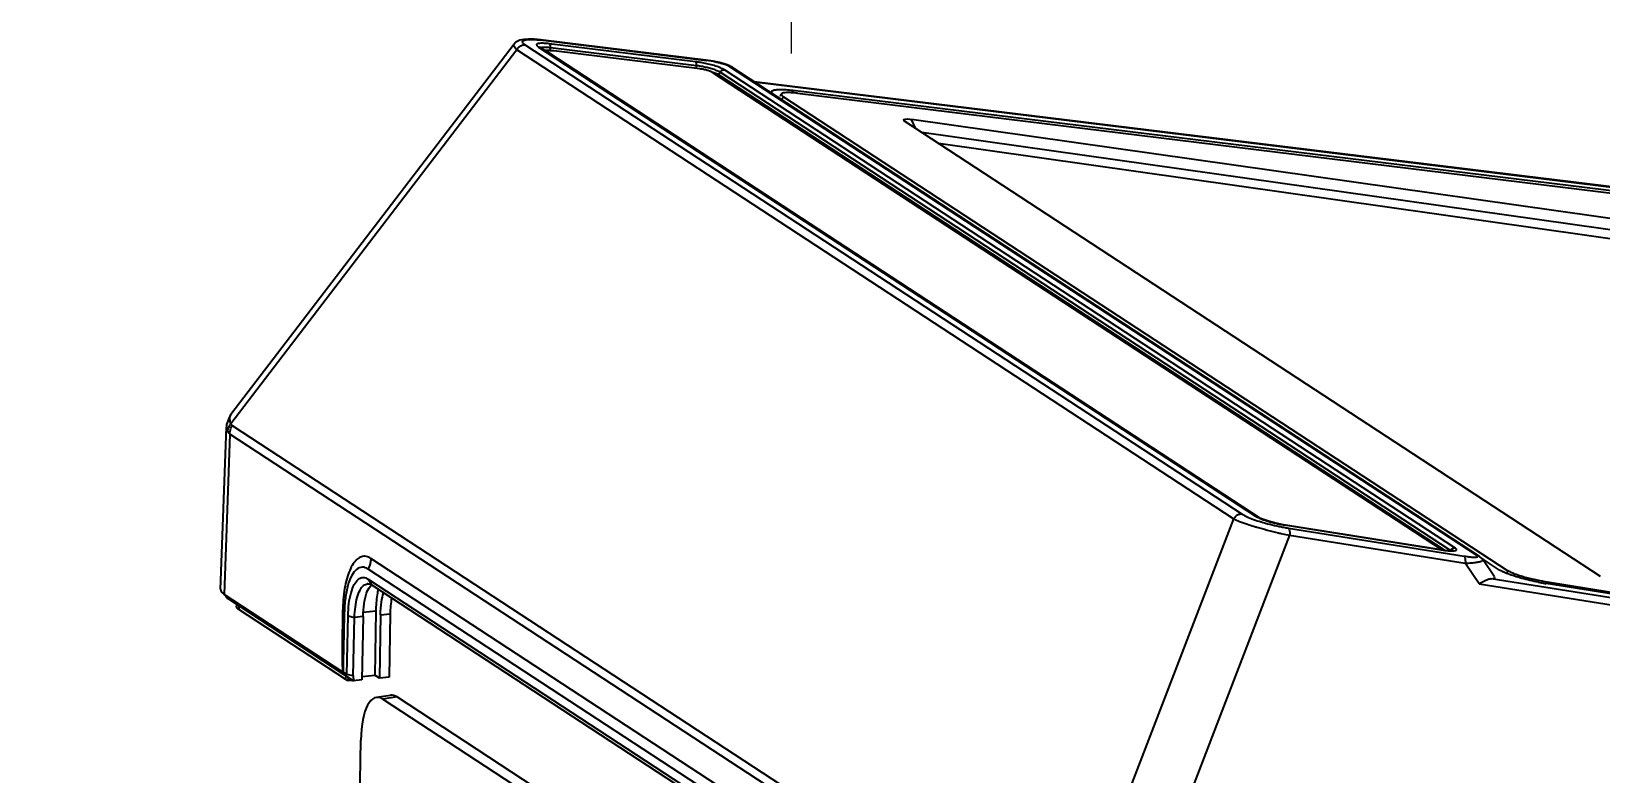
# Model space of a CAD drawing. Header units: millimetres. Extents: x -5407 to -45, y -6458 to 594.
# Drawn here: x -2140.7 to -1994.2, y -1953.9 to -1884.5 of the extents above; entities that cross this region are included whole.
import ezdxf

# ---------------------------------------------------------------- set-up
doc = ezdxf.new("R2010")
doc.units = ezdxf.units.MM
doc.layers.get('0').update_dxf_attribs({"linetype": 'CONTINUOUS'})
doc.layers.get('Defpoints').update_dxf_attribs({"linetype": 'CONTINUOUS'})
doc.layers.add('dim', color=3, linetype='CONTINUOUS', lineweight=9)
doc.styles.add('LongTou', font='romand.shx', dxfattribs={"width": 0.8, "bigfont": 'whgdtxt.shx'})
doc.dimstyles.new('YanXiu', dxfattribs={"dimtxt": 2.5, "dimasz": 2.2, "dimexe": 1, "dimexo": 0, "dimgap": 0.66, "dimtad": 0, "dimzin": 0, "dimdsep": 46, "dimtxsty": 'LongTou', "dimblk": 'CLOSEDBLANK', "dimcen": 0, "dimclrd": 256, "dimclre": 131, "dimclrt": 42, "dimadec": 0, "dimazin": 0, "dimtfac": 1, "dimtdec": 4, "dimtofl": 0, "dimtmove": 0, "dimatfit": 3, "dimldrblk": 'CLOSEDBLANK', "dimfxl": 0, "dimtolj": 1, "dimtzin": 0, "dimlwd": 0, "dimlwe": 0, "dimarcsym": 0})

# ---------------------------------------------------------------- blocks, each defined once
blk = doc.blocks.new('_ClosedBlank')
at = {"color": 0, "linetype": 'ByBlock', "lineweight": -2}
for p, q in [((-1, 0.167), (0, 0)), ((-1, 0.167), (-1, -0.167)), ((0, 0), (-1, -0.167))]:
    blk.add_line(p, q, dxfattribs=at)
blk = doc.blocks.new('*D34')
at = {"layer": 'Defpoints', "color": 0}
for p in [(-2243.06, -1942.96), (-2253.82, -1963.76), (-2243.06, -1963.76)]:
    blk.add_point(p, dxfattribs=at)
at = {"layer": 'dim', "lineweight": 5}
for p, q in [((-2253.82, -1937.36), (-2253.82, -1931.76)), ((-2253.82, -1969.36), (-2253.82, -1974.96))]:
    blk.add_line(p, q, dxfattribs=at)
at = {"layer": 'dim', "color": 131, "lineweight": 5}
for p, q in [((-2243.06, -1942.96), (-2255.22, -1942.96)), ((-2243.06, -1963.76), (-2255.22, -1963.76))]:
    blk.add_line(p, q, dxfattribs=at)
at = {"layer": 'dim', "lineweight": 5, "xscale": 5.600000000000001, "yscale": 5.600000000000001, "zscale": 5.600000000000001}
for p, rotation in [((-2253.82, -1942.96), 270), ((-2253.82, -1963.76), 90)]:
    blk.add_blockref('_ClosedBlank', p, dxfattribs=dict(at, rotation=rotation))
at = {"layer": 'dim', "color": 8, "insert": (-2253.82, -1953.36), "char_height": 7, "attachment_point": 5, "rotation": 90, "style": 'LongTou'}
blk.add_mtext('2.60', dxfattribs=at)
blk = doc.blocks.new('*D33')
at = {"layer": 'Defpoints', "color": 0}
for p in [(-2225.46, -1937.21), (-2246.26, -1946.16), (-2225.46, -1946.16)]:
    blk.add_point(p, dxfattribs=at)
at = {"layer": 'dim', "color": 131, "lineweight": 5}
for p, q in [((-2246.26, -1946.16), (-2246.26, -1935.81)), ((-2225.46, -1946.16), (-2225.46, -1935.81))]:
    blk.add_line(p, q, dxfattribs=at)
at = {"layer": 'dim', "lineweight": 5}
for p, q in [((-2251.86, -1937.21), (-2257.46, -1937.21)), ((-2219.86, -1937.21), (-2214.26, -1937.21))]:
    blk.add_line(p, q, dxfattribs=at)
at = {"layer": 'dim', "lineweight": 5, "xscale": 5.600000000000001, "yscale": 5.600000000000001, "zscale": 5.600000000000001}
blk.add_blockref('_ClosedBlank', (-2246.26, -1937.21), dxfattribs=at)
at = {"layer": 'dim', "lineweight": 5, "xscale": 5.600000000000001, "yscale": 5.600000000000001, "zscale": 5.600000000000001, "rotation": 180}
blk.add_blockref('_ClosedBlank', (-2225.46, -1937.21), dxfattribs=at)
at = {"layer": 'dim', "color": 8, "insert": (-2235.86, -1937.21), "char_height": 7, "attachment_point": 5, "style": 'LongTou'}
blk.add_mtext('2.60', dxfattribs=at)
blk = doc.blocks.new('*D18')
at = {"layer": 'Defpoints', "color": 0}
for p in [(-2079.97, -1864.91), (-2069.74, -1864.91), (-2085.94, -1875.41)]:
    blk.add_point(p, dxfattribs=at)
at = {"layer": 'dim', "lineweight": 5}
for p, q in [((-2069.74, -1859.31), (-2069.74, -1853.71)), ((-2069.74, -1881.01), (-2069.74, -1886.61))]:
    blk.add_line(p, q, dxfattribs=at)
at = {"layer": 'dim', "color": 131, "lineweight": 5}
for p, q in [((-2079.97, -1864.91), (-2068.34, -1864.91)), ((-2085.94, -1875.41), (-2068.34, -1875.41))]:
    blk.add_line(p, q, dxfattribs=at)
at = {"layer": 'dim', "lineweight": 5, "xscale": 5.600000000000001, "yscale": 5.600000000000001, "zscale": 5.600000000000001}
for p, rotation in [((-2069.74, -1864.91), 270), ((-2069.74, -1875.41), 90)]:
    blk.add_blockref('_ClosedBlank', p, dxfattribs=dict(at, rotation=rotation))
at = {"layer": 'dim', "color": 42, "insert": (-2069.74, -1844.04), "char_height": 7, "attachment_point": 5, "rotation": 90, "style": 'LongTou'}
blk.add_mtext('10.5', dxfattribs=at)
blk = doc.blocks.new('*U8')
at = {"color": 7}
for p, q in [((-109.45, 102.67), (-142.51, 59.42)), ((-107.12, 103.24), (-107.78, 103.25)), ((-106.33, 103.17), (-107.12, 103.24)), ((-106.07, 103.13), (-106.33, 103.17)), ((-106.07, 103.12), (-106.16, 103.15)), ((-106.16, 103.15), (-106.16, 103.15)), ((-87.07, 100.8), (-106.07, 103.13)), ((-106.07, 103.12), (-86.98, 100.77)), ((-88.29, 100.62), (-105.34, 102.71)), ((-109.13, 102.01), (-142.52, 58.33)), ((-25.47, 47.25), (-109.13, 102.01)), ((-108.12, 102.55), (-24.46, 47.78)), ((-106.59, 102.33), (-22.93, 47.57)), ((-106.42, 102.27), (-106.59, 102.33)), ((-106.42, 102.27), (-106.48, 102.31)), ((-106.42, 102.27), (-22.76, 47.51)), ((-105.53, 101.83), (-105.59, 101.72)), ((-105.4, 101.67), (-105.42, 101.62)), ((-22.34, 47.3), (-105.4, 101.67)), ((-105.23, 101.89), (-105.2, 102.24)), ((-88.15, 100.15), (-105.2, 102.24)), ((-87.76, 99.77), (-104.8, 101.87)), ((-86.98, 100.77), (-87.07, 100.8)), ((-86.22, 100.68), (-87.07, 100.8)), ((-88.18, 99.8), (-88.15, 100.15)), ((-86.3, 99.37), (-1.22, 43.67)), ((-85.57, 99.07), (-85.41, 99.38)), ((-85.57, 99.07), (-0.78, 43.57)), ((-0.15, 43.57), (-85.41, 99.38)), ((0.36, 43.86), (-84.9, 99.67)), ((2.89, 42.99), (-84.37, 100.11)), ((3.23, 42.86), (-84.03, 99.98)), ((34.33, 84.08), (-81.43, 98.28)), ((-81.4, 98.26), (34.42, 84.05)), ((35.04, 83.51), (-76.9, 97.24)), ((-78.01, 96.53), (6.54, 41.18)), ((-76.37, 96.94), (35.57, 83.21)), ((-63.94, 93.72), (-63.88, 93.68)), ((17.36, 40.5), (-63.88, 93.68)), ((-62.62, 92.85), (-63.05, 93.85)), ((30.86, 80.55), (-63.05, 93.85)), ((31.11, 79.2), (-61.88, 92.37)), ((-59.93, 91.09), (30.92, 78.23)), ((-142.5, 59.43), (-142.68, 59.17)), ((-143.7, 38.99), (-143.03, 57.96)), ((-142.63, 57.15), (-143.29, 38.42)), ((-143.03, 57.96), (-142.88, 57.42)), ((-46.14, -6.02), (-142.63, 57.15)), ((-142.36, 58.14), (-45.86, -5.03)), ((-25.47, 47.25), (-45.63, -5.09)), ((-22.76, 47.51), (-22.93, 47.57)), ((-22.61, 47.42), (-22.76, 47.5)), ((-22.1, 47.19), (-22.61, 47.42)), ((-21.4, 46.96), (-22.1, 47.19)), ((-20.56, 46.74), (-21.4, 46.96)), ((-19.65, 46.56), (-20.56, 46.74)), ((-1.24, 43.63), (-19.65, 46.56)), ((-19.56, 46.55), (-19.53, 46.53)), ((-19.53, 46.53), (-1.22, 43.62)), ((-19.07, 46.17), (1.43, 42.9)), ((-18.94, 45.33), (-38.71, -6.01)), ((-18.94, 45.33), (1.56, 42.06)), ((-62.78, 1.13), (-126.17, 42.63)), ((-1.24, 43.63), (-1.22, 43.62)), ((-0.81, 43.57), (-1.24, 43.63)), ((-1.19, 43.66), (-1.12, 43.61)), ((-0.43, 43.53), (-0.81, 43.57)), ((-0.18, 43.53), (-0.15, 43.57)), ((3.63, 42.53), (3.54, 42.59)), ((4.98, 40.47), (3.61, 42.5)), ((5.45, 41.33), (3.68, 42.5)), ((-63.09, -0.12), (-126.48, 41.38)), ((3.17, 39.67), (1.56, 42.06)), ((-126.49, 40.22), (-126.02, 39.5)), ((-126.49, 40.22), (-63.1, -1.27)), ((-126.02, 39.5), (-62.63, -2)), ((3.17, 39.67), (132.55, 19.06)), ((4.6, 40.27), (132.42, 19.9)), ((10.67, 39.96), (130.9, 20.8)), ((131.24, 20.53), (11.02, 39.68)), ((-129.44, 29.36), (-143.29, 38.42)), ((-142.81, 38.11), (-142.8, 37.89)), ((-142.8, 37.89), (-128.21, 28.34)), ((-141.85, 37.27), (-141.85, 37.04)), ((-141.57, 36.67), (-141.7, 36.76)), ((-141.58, 37.04), (-141.57, 36.67)), ((-141.49, 36.59), (-141.57, 36.67)), ((-129.09, 28.5), (-141.57, 36.67)), ((-128.98, 29.06), (-128.83, 35.92)), ((-128.83, 35.92), (-128.07, 35.74)), ((-128.22, 28.91), (-128.07, 35.74)), ((-127.08, 35.84), (-128.07, 35.74)), ((-127.08, 35.84), (-127.21, 28.44)), ((-125.59, 36.47), (-127.05, 36.32)), ((-125.59, 36.47), (-125.71, 29.01)), ((-125.04, 36.05), (-125.16, 28.65)), ((-125.04, 36.05), (-123.92, 36.16)), ((-123.92, 36.16), (-124.05, 28.77)), ((-128.98, 29.06), (-129.42, 29.34)), ((-129.09, 28.5), (-129.04, 28.88)), ((-129.09, 28.5), (-128.96, 28.39)), ((-128.22, 28.91), (-128.98, 29.06)), ((-128.96, 28.39), (-128.83, 28.45)), ((-128.92, 28.34), (-128.96, 28.39)), ((-128.35, 28.39), (-128.92, 28.34)), ((-128.83, 28.45), (-128.79, 28.72)), ((-128.44, 28.49), (-128.83, 28.45)), ((-128.22, 28.91), (-128.21, 28.34)), ((-127.21, 28.44), (-128.21, 28.34)), ((-127.2, 28.86), (-125.71, 29.01)), ((-125.16, 28.65), (-125.71, 29.01)), ((-124.05, 28.77), (-125.16, 28.65)), ((-123.87, 26.64), (-125.52, 26.4)), ((-123.11, 26.45), (-124.77, 26.2)), ((-124.77, 26.2), (-61.59, -15.15)), ((-123.11, 26.45), (-60.74, -14.38)), ((-127.46, 14.26), (-127.34, 21.42))]:
    blk.add_line(p, q, dxfattribs=at)
for points in [[(-108.8, 103.12), (-109.25, 102.88), (-109.45, 102.67)], [(-107.78, 103.25), (-108.33, 103.22), (-108.8, 103.12)], [(-84.81, 100.33), (-85.47, 100.52), (-86.22, 100.68)], [(-84.03, 99.98), (-84.29, 100.13), (-84.81, 100.33)], [(-78.24, 96.84), (-78.25, 96.81), (-78.4, 96.64), (-78.43, 96.62)], [(-142.68, 59.17), (-143, 58.28), (-143.03, 57.96)], [(0.14, 43.54), (0.15, 43.55), (0.07, 43.53), (-0.13, 43.52), (-0.43, 43.53)], [(3.61, 42.5), (3.51, 42.62), (3.23, 42.86)]]:
    blk.add_lwpolyline(points, dxfattribs=at)
for centre, radius, start, end in [((-108.63, 82.27), 21, 83.0079, 83.2621), ((-106.65, 92.02), 10.77, 82.977, 84.53), ((-106.08, 95.69), 6.61, 84.4968, 86.6105), ((-106.31, 93.25), 9.05, 82.977, 84.5315), ((-88.67, 86.98), 13.89, 81.7829, 83.0032), ((-88.7, 86.8), 14.08, 79.5799, 81.7914), ((-89.73, 88.97), 11.73, 80.3353, 82.9472), ((-90.15, 86.45), 14.29, 77.804, 80.3704), ((-89.67, 88.57), 11.68, 75.0077, 77.8555), ((-90.17, 86.32), 14.42, 75.0004, 77.8489), ((-85.98, 99.28), 0.464, 313.768, 332.886), ((-84.48, 99.31), 0.807, 56.7835, 65.0033), ((-78.89, 81.12), 16.24, 82.9665, 85.8356), ((-78.62, 96.76), 0.647, 301.6689, 309.3475), ((-77.86, 84.86), 12.17, 82.9633, 85.8195), ((-19.52, 54.17), 7.45, 247.6626, 250.4027), ((-14.95, 71.91), 26.07, 258.4418, 259.6972), ((-15.14, 70.83), 24.97, 259.6976, 260.9408), ((-8.2, 96.64), 52.43, 256.7046, 256.9371), ((-8.43, 95.65), 51.41, 256.9369, 257.2342), ((-8.92, 93.44), 49.15, 257.2291, 258.2347), ((8.51, 46.6), 6.09, 243.9871, 244.7518), ((-126.51, 39.02), 0.642, 91.5142, 96.6933), ((15.15, 65.51), 26.15, 258.7971, 260.5154), ((14.87, 63.84), 24.47, 260.5307, 260.9469)]:
    blk.add_arc(centre, radius, start, end, dxfattribs=at)
for centre, major_axis, ratio, start_param, end_param in [((-62.46, 93.47), (1.53, -0.34), 0.169542, 2.002666, 3.444589), ((0.77, 41.33), (4.23, -0.95), 0.118128, -0.414702, 0.123662), ((-137.89, 38.98), (5.8, 0), 0.25883, 3.132523, 3.518103), ((-124.76, 19.43), (-0.72, 6.97), 0.354951, -0.28072, 1.245277), ((-123.11, 19.68), (-0.72, 6.97), 0.354951, -0.28072, 0.016152)]:
    blk.add_ellipse(centre, major_axis=major_axis, ratio=ratio, start_param=start_param, end_param=end_param, dxfattribs=at)
for points, start_tangent, end_tangent in [([(-109.13, 102.01), (-109.45, 102.38), (-109.46, 102.66), (-109.45, 102.67)], (-0.767736, 0.640766), (0.529674, 0.848201)), ([(-108.12, 102.55), (-108.51, 102.52), (-108.86, 102.33), (-109.13, 102.01)], (-0.990117, 0.140245), (-0.48706, -0.873368)), ([(-108.12, 102.55), (-108.42, 102.81), (-108.45, 103.01), (-108.21, 103.15), (-107.72, 103.21), (-106.99, 103.2)], (-0.836671, 0.547705), (0.998359, -0.057273)), ([(-106.99, 103.2), (-106.16, 103.13)], (0.998359, -0.057273), (0.993098, -0.117286)), ([(-105.63, 102.74), (-105.92, 102.76), (-106.21, 102.77), (-106.47, 102.76), (-106.67, 102.73), (-106.78, 102.67), (-106.82, 102.61), (-106.81, 102.54), (-106.77, 102.48), (-106.69, 102.41)], (-0.995497, 0.094792), (0.776357, -0.630294)), ([(-105.2, 102.44), (-105.25, 102.61), (-105.34, 102.71)], (-0.138451, 0.990369), (-0.871255, 0.490831)), ([(-106.69, 102.41), (-106.59, 102.33)], (0.776357, -0.630294), (0.836682, -0.547689)), ([(-106.3, 102.25), (-106.36, 102.23)], (-0.966794, -0.255556), (-0.901999, -0.431738)), ([(-106.14, 102.28), (-106.3, 102.25)], (-0.995393, -0.095876), (-0.966794, -0.255556)), ([(-105.92, 102.29), (-106.14, 102.28)], (-0.999995, 0.003146), (-0.995393, -0.095876)), ([(-105.69, 102.28), (-105.92, 102.29)], (-0.998317, 0.057986), (-0.999995, 0.003146)), ([(-105.76, 101.94), (-105.87, 101.94), (-105.91, 101.94)], (-0.998964, 0.045512), (-0.999976, 0.00698)), ([(-105.23, 101.89), (-105.57, 101.92), (-105.72, 101.93), (-105.76, 101.94)], (-0.992565, 0.121714), (-0.998964, 0.045512)), ([(-105.52, 101.83), (-105.53, 101.8)], (-0.588133, -0.808764), (-0.109239, -0.994015)), ([(-105.53, 101.8), (-105.52, 101.77)], (-0.109239, -0.994015), (0.495948, -0.868352)), ([(-105.5, 101.84), (-105.52, 101.83)], (-0.688656, -0.725088), (-0.588133, -0.808764)), ([(-105.52, 101.77), (-105.4, 101.67)], (0.495948, -0.868352), (0.836675, -0.5477)), ([(-105.46, 101.88), (-105.5, 101.84)], (-0.869206, -0.494451), (-0.688656, -0.725088)), ([(-105.2, 101.9), (-105.46, 101.88)], (-0.993163, 0.116737), (-0.869206, -0.494451)), ([(-105.2, 102.24), (-105.2, 102.44)], (0.081883, 0.996642), (-0.138451, 0.990369)), ([(-104.8, 101.87), (-105.2, 101.9)], (-0.992562, 0.121743), (-0.993163, 0.116737)), ([(-88.2, 100.52), (-88.29, 100.62)], (-0.452958, 0.891532), (-0.871238, 0.49086)), ([(-88.16, 100.35), (-88.2, 100.52)], (-0.138475, 0.990366), (-0.452958, 0.891532)), ([(-88.15, 100.15), (-88.16, 100.35)], (0.081839, 0.996646), (-0.138475, 0.990366)), ([(-87.21, 99.99), (-87.72, 100.08), (-88.15, 100.15)], (-0.977542, 0.210741), (-0.992563, 0.121734)), ([(-87.33, 99.71), (-87.76, 99.77)], (-0.980272, 0.197651), (-0.992562, 0.121743)), ([(-86.54, 99.48), (-86.9, 99.6), (-87.33, 99.71)], (-0.935868, 0.352351), (-0.980272, 0.197651)), ([(-85.68, 99.52), (-86.11, 99.69), (-86.65, 99.85)], (-0.915694, 0.401876), (-0.965864, 0.259049)), ([(-86.3, 99.37), (-86.54, 99.48)], (-0.836675, 0.5477), (-0.935868, 0.352351)), ([(-85.76, 100.05), (-86.43, 100.25)], (-0.947667, 0.319259), (-0.96583, 0.259176)), ([(-85.57, 99.07), (-85.9, 99.24), (-86.38, 99.41)], (-0.836675, 0.5477), (-0.953968, 0.299907)), ([(-86.15, 100.65), (-85.91, 100.6), (-85.69, 100.55), (-85.5, 100.51), (-85.32, 100.46), (-85.15, 100.42), (-85, 100.37), (-84.87, 100.33)], (0.983475, -0.181045), (0.947346, -0.320212)), ([(-84.9, 99.67), (-85.23, 99.84), (-85.76, 100.05)], (-0.837017, 0.547177), (-0.947667, 0.319259)), ([(-85.41, 99.38), (-85.68, 99.52)], (-0.836722, 0.547627), (-0.915694, 0.401876)), ([(-85.41, 99.38), (-85.28, 99.55), (-85.1, 99.65), (-84.9, 99.67)], (0.454582, 0.890705), (0.990116, -0.14025)), ([(-84.87, 100.33), (-84.74, 100.29), (-84.63, 100.24), (-84.53, 100.2), (-84.44, 100.15), (-84.37, 100.11)], (0.947346, -0.320212), (0.83667, -0.547708)), ([(-84.37, 100.11), (-84.13, 100.04)], (0.990117, -0.140242), (0.906389, -0.422443)), ([(-78.92, 97.31), (-79.27, 97.22), (-79.42, 97.09), (-79.42, 97.05)], (-0.994141, -0.108087), (0.029721, -0.999558)), ([(-77.71, 97.32), (-78.39, 97.34), (-78.92, 97.31)], (-0.997414, 0.071876), (-0.994141, -0.108087)), ([(-76.91, 96.99), (-76.9, 97.24)], (-0.076873, 0.997041), (0.128854, 0.991664)), ([(-79.42, 97.05), (-79.38, 96.93)], (0.029721, -0.999558), (0.521833, -0.853048)), ([(-78.24, 96.84), (-78.24, 96.83), (-78.2, 96.69), (-78.01, 96.53)], (-0.362569, -0.931957), (0.836675, -0.5477)), ([(-77.48, 97.01), (-77.87, 96.99), (-78.13, 96.93), (-78.24, 96.84)], (-0.999955, -0.009522), (-0.362569, -0.931957)), ([(-78.01, 96.53), (-78.21, 96.26)], (-0.374131, -0.927376), (-0.77346, -0.633845)), ([(-76.97, 96.99), (-77.48, 97.01)], (-0.997398, 0.072096), (-0.999955, -0.009522)), ([(-142.51, 59.42), (-142.52, 59.41), (-142.66, 58.94), (-142.52, 58.33)], (-0.597481, -0.801883), (0.402587, -0.915382)), ([(-142.88, 57.42), (-142.82, 57.74), (-142.7, 58.04), (-142.52, 58.33)], (0.09305, 0.995661), (0.59319, 0.805063)), ([(-142.88, 57.42), (-142.77, 57.27), (-142.63, 57.15)], (0.481658, -0.87636), (0.827937, -0.56082)), ([(-142.63, 57.15), (-142.6, 57.49), (-142.5, 57.82), (-142.36, 58.14)], (0.024976, 0.999688), (0.487066, 0.873365)), ([(-142.52, 58.33), (-142.45, 58.22), (-142.36, 58.14)], (0.420419, -0.90733), (0.836944, -0.547288)), ([(-24.46, 47.78), (-24.85, 47.75), (-25.2, 47.56), (-25.47, 47.25)], (-0.990118, 0.140239), (-0.487071, -0.873362)), ([(-24.46, 47.78), (-23.91, 47.49), (-23.16, 47.18)], (0.836678, -0.547695), (0.939571, -0.342353)), ([(-25.47, 47.25), (-24.78, 46.95), (-23.86, 46.62), (-23.11, 46.38)], (0.895253, -0.445559), (0.956606, -0.291385)), ([(-23.16, 47.18), (-22.26, 46.89)], (0.939571, -0.342353), (0.957866, -0.287217)), ([(-23.11, 46.38), (-22.76, 46.28), (-21.55, 45.94), (-20.25, 45.62)], (0.956606, -0.291385), (0.973199, -0.229965)), ([(-22.93, 47.57), (-22.79, 47.48), (-22.6, 47.39), (-22.35, 47.28)], (0.836676, -0.547699), (0.924452, -0.3813)), ([(-22.26, 46.89), (-21.25, 46.61), (-20.17, 46.37)], (0.957866, -0.287217), (0.979738, -0.200284)), ([(-22.02, 47.15), (-21.59, 47.01), (-21.12, 46.87), (-20.65, 46.76), (-20.23, 46.66), (-19.86, 46.59), (-19.53, 46.53)], (0.941624, -0.336667), (0.98754, -0.157366)), ([(-19.07, 46.17), (-18.98, 46), (-18.93, 45.7), (-18.94, 45.33)], (0.782331, -0.622863), (-0.100522, -0.994935)), ([(-126.17, 42.63), (-126.72, 42.86), (-127.26, 42.83), (-127.76, 42.54), (-128.23, 42), (-128.64, 41.23), (-128.97, 40.26), (-129.23, 39.11), (-129.39, 37.83), (-129.47, 36.47)], (-0.836715, 0.547638), (-0.0183, -0.999833)), ([(-126.17, 42.63), (-126.21, 42.2), (-126.32, 41.78), (-126.48, 41.38)], (-0.024976, -0.999688), (-0.442032, -0.896999)), ([(-1.22, 43.62), (-0.45, 43.52)], (0.987582, -0.157106), (0.997421, -0.071778)), ([(-0.45, 43.52), (0.1, 43.51), (0.42, 43.55), (0.53, 43.64), (0.5, 43.75), (0.36, 43.86)], (0.997421, -0.071778), (-0.836756, 0.547576)), ([(-0.15, 43.57), (-0.02, 43.74), (0.16, 43.84)], (0.454596, 0.890698), (0.955043, 0.296467)), ([(-0.09, 43.53), (-0.15, 43.57)], (-0.786877, 0.61711), (-0.836725, 0.547624)), ([(0.16, 43.84), (0.36, 43.86)], (0.955043, 0.296467), (0.990117, -0.140242)), ([(1.43, 42.9), (1.52, 42.73), (1.57, 42.44), (1.56, 42.06)], (0.782331, -0.622863), (-0.100522, -0.994935)), ([(1.43, 42.9), (1.73, 42.85), (1.99, 42.82), (2.22, 42.8), (2.41, 42.78)], (0.987545, -0.157339), (0.998183, -0.060249)), ([(1.56, 42.06), (1.95, 42.08), (2.29, 42.11), (2.59, 42.14), (2.84, 42.17), (3.05, 42.21), (3.21, 42.24), (3.35, 42.28), (3.45, 42.31), (3.53, 42.35), (3.58, 42.39), (3.61, 42.43), (3.62, 42.47), (3.61, 42.5)], (0.998969, 0.045397), (-0.557975, 0.829858)), ([(2.41, 42.78), (2.57, 42.78), (2.7, 42.77), (2.8, 42.78), (2.88, 42.79), (2.94, 42.81), (2.98, 42.82), (3, 42.88), (2.99, 42.91), (2.95, 42.94)], (0.998183, -0.060249), (-0.756713, 0.653747)), ([(2.89, 42.99), (3.13, 42.92), (3.23, 42.86)], (0.990117, -0.140242), (0.837233, -0.546847)), ([(2.95, 42.94), (2.89, 42.99)], (-0.756713, 0.653747), (-0.83668, 0.547693)), ([(-126.48, 41.38), (-127.18, 41.6), (-127.83, 41.34), (-128.4, 40.62), (-128.85, 39.47), (-129.14, 37.99), (-129.27, 36.25)], (-0.836712, 0.547644), (-0.021748, -0.999763)), ([(-128.83, 35.92), (-128.73, 37.34), (-128.48, 38.6), (-128.1, 39.58), (-127.62, 40.19), (-127.07, 40.41), (-126.49, 40.22)], (0.022355, 0.99975), (0.837812, -0.545959)), ([(5.83, 41.12), (5.45, 41.33)], (-0.898582, 0.438806), (-0.836675, 0.5477)), ([(6.53, 40.82), (5.91, 41.09)], (-0.934416, 0.356185), (-0.904359, 0.426773)), ([(6.54, 41.18), (6.34, 40.91)], (-0.374131, -0.927376), (-0.77346, -0.633845)), ([(10.07, 39.85), (9.11, 40.06), (8.17, 40.3), (7.3, 40.56), (6.53, 40.82)], (-0.981, 0.194009), (-0.934416, 0.356185)), ([(10.67, 39.96), (9.97, 40.08), (9.25, 40.24), (8.56, 40.41), (7.91, 40.6), (7.34, 40.8), (6.88, 41), (6.54, 41.18)], (-0.987545, 0.157336), (-0.836675, 0.5477)), ([(-128.07, 35.74), (-127.98, 36.98), (-127.76, 38.08), (-127.43, 38.93), (-127.01, 39.47), (-126.58, 39.65)], (0.021481, 0.999769), (0.993243, 0.116049)), ([(-127.08, 35.84), (-126.96, 37.34), (-126.67, 38.57), (-126.22, 39.39)], (0.016641, 0.999862), (0.657179, 0.753734)), ([(-126.53, 39.66), (-126.02, 39.5)], (0.999664, 0.025928), (0.837193, -0.546907)), ([(-126.22, 39.39), (-126.07, 39.55)], (0.657179, 0.753734), (0.764889, 0.644162)), ([(-125.32, 39.02), (-125.44, 38.39), (-125.59, 36.47)], (-0.214279, -0.976772), (-0.016641, -0.999862)), ([(-125.04, 36.05), (-124.92, 37.55), (-124.68, 38.61)], (0.016641, 0.999862), (0.300916, 0.953651)), ([(3.17, 39.67), (3.51, 39.85), (3.82, 40.01), (4.1, 40.14), (4.36, 40.23), (4.6, 40.27)], (0.881932, 0.471377), (0.999117, 0.042025)), ([(10.67, 39.96), (10.66, 39.75)], (-0.157418, -0.987532), (-0.036246, -0.999343)), ([(-143.14, 38.24), (-143.05, 38.1), (-142.8, 37.89)], (0.40893, -0.912566), (0.836729, -0.547617)), ([(-141.82, 36.92), (-141.84, 37.04)], (-0.350077, 0.936721), (0.003674, 0.999993)), ([(-141.7, 36.76), (-141.82, 36.92)], (-0.757512, 0.652822), (-0.350077, 0.936721)), ([(-123.74, 38), (-123.92, 36.16)], (-0.18535, -0.982673), (-0.016641, -0.999862)), ([(-129.47, 36.47), (-129.48, 35.86), (-129.49, 35.29), (-129.49, 34.76), (-129.5, 34.27), (-129.51, 33.82), (-129.51, 33.4), (-129.51, 33.01), (-129.52, 32.65), (-129.52, 32.31), (-129.52, 32), (-129.52, 31.72), (-129.52, 31.45), (-129.52, 31.2), (-129.52, 30.97), (-129.52, 30.76), (-129.51, 30.56), (-129.51, 30.38), (-129.5, 30.21), (-129.5, 30.06), (-129.49, 29.91)], (-0.018279, -0.999833), (0.043289, -0.999063)), ([(-129.47, 36.47), (-129.37, 36.4), (-129.3, 36.33), (-129.27, 36.25)], (0.854452, -0.519531), (0.195496, -0.980704)), ([(-129.27, 36.25), (-129.3, 35.16), (-129.32, 34.14), (-129.34, 33.19), (-129.36, 32.3), (-129.38, 31.48), (-129.39, 30.71), (-129.41, 30), (-129.42, 29.34)], (-0.021723, -0.999764), (0.010803, -0.999942)), ([(-129.49, 29.91), (-129.49, 29.78), (-129.48, 29.66), (-129.47, 29.55), (-129.46, 29.45), (-129.44, 29.36)], (0.043289, -0.999063), (0.245586, -0.969375))]:
    blk.add_spline(points, degree=3, dxfattribs=dict(at, start_tangent=start_tangent, end_tangent=end_tangent))
blk = doc.blocks.new('*D32')
at = {"layer": 'Defpoints', "color": 0}
for p in [(-2146.66, -1767.6), (-2141.76, -1788.48), (-2274.66, -1819.73)]:
    blk.add_point(p, dxfattribs=at)
at = {"layer": 'dim', "color": 131, "lineweight": 5}
for p, q in [((-2141.76, -1788.48), (-2146.98, -1766.24)), ((-2274.66, -1819.73), (-2279.89, -1797.49))]:
    blk.add_line(p, q, dxfattribs=at)
at = {"layer": 'dim', "lineweight": 5}
for p, q in [((-2152.12, -1768.88), (-2198.51, -1779.79)), ((-2274.12, -1797.57), (-2227.72, -1786.66))]:
    blk.add_line(p, q, dxfattribs=at)
at = {"layer": 'dim', "lineweight": 5, "xscale": 5.600000000000001, "yscale": 5.600000000000001, "zscale": 5.600000000000001}
for p, rotation in [((-2146.66, -1767.6), 13.23079457676443), ((-2279.57, -1798.85), 193.2307945767645)]:
    blk.add_blockref('_ClosedBlank', p, dxfattribs=dict(at, rotation=rotation))
at = {"layer": 'dim', "color": 42, "insert": (-2213.12, -1783.23), "char_height": 7, "attachment_point": 5, "rotation": 13.2308, "style": 'LongTou'}
blk.add_mtext('136.53', dxfattribs=at)
blk = doc.blocks.new('*D16')
at = {"layer": 'Defpoints', "color": 0}
for p in [(-2157.83, -1794.31), (-2261.09, -1805.61), (-2258.2, -1817.91)]:
    blk.add_point(p, dxfattribs=at)
at = {"layer": 'dim', "color": 131, "lineweight": 5}
for p, q in [((-2157.83, -1794.31), (-2161.05, -1780.65)), ((-2258.2, -1817.91), (-2261.41, -1804.24))]:
    blk.add_line(p, q, dxfattribs=at)
at = {"layer": 'dim', "lineweight": 5}
for p, q in [((-2166.18, -1783.29), (-2196.31, -1790.37)), ((-2255.64, -1804.32), (-2225.51, -1797.24))]:
    blk.add_line(p, q, dxfattribs=at)
at = {"layer": 'dim', "lineweight": 5, "xscale": 5.600000000000001, "yscale": 5.600000000000001, "zscale": 5.600000000000001}
for p, rotation in [((-2160.73, -1782.01), 13.23079457756161), ((-2261.09, -1805.61), 193.2307945775617)]:
    blk.add_blockref('_ClosedBlank', p, dxfattribs=dict(at, rotation=rotation))
at = {"layer": 'dim', "color": 42, "insert": (-2210.91, -1793.81), "char_height": 7, "attachment_point": 5, "rotation": 13.2308, "style": 'LongTou'}
blk.add_mtext('103.10', dxfattribs=at)

msp = doc.modelspace()

# ---------------------------------------------------------------- block references
at = {"xscale": 0.7999999999999545, "yscale": 0.7999999999999545, "zscale": 0.7999999999999545}
msp.add_blockref('*U8', (-2008.052, -1967.858), dxfattribs=at)

# ---------------------------------------------------------------- dimensions: what is measured, and where the dimension line sits
at = {"layer": 'dim'}
for base, p1, p2, picture, middle in [((-5401.712, -6458.244), (-5273.719, -6406.119), (-5406.621, -6437.367), '*D32', (-326.021, 273.235)), ((-5287.287, -6420.241), (-5390.543, -6431.532), (-5290.181, -6407.935), '*D16', (-323.814, 262.654))]:
    dim = msp.add_linear_dim(base=base, p1=p1, p2=p2, dimstyle='YanXiu', override={"dimtxt": 7, "dimasz": 5.6, "dimexe": 1.3993, "dimgap": 1.3993}, dxfattribs=at)
    dim.commit()
    dim.dimension.update_dxf_attribs({"geometry": picture, "text_midpoint": middle, "dimtype": 160, "insert": (1887.094, 2056.462)})
for base, p1, p2, override, picture, middle in [((-182.642, 191.552), (-198.845, 181.052), (-192.874, 191.552), {"dimtxt": 7, "dimasz": 5.6, "dimexe": 1.3993, "dimgap": 1.3993}, '*D18', (-182.642, 212.418)), ((-366.723, 92.703), (-355.968, 113.503), (-355.968, 92.703), {"dimtxt": 7, "dimasz": 5.6, "dimexe": 1.3993, "dimgap": 1.3993, "dimlfac": 0.125, "dimclrt": 8}, '*D34', (-366.723, 103.103))]:
    dim = msp.add_linear_dim(base=base, p1=p1, p2=p2, angle=90, dimstyle='YanXiu', override=override, dxfattribs=at)
    dim.commit()
    dim.dimension.update_dxf_attribs({"geometry": picture, "text_midpoint": middle, "dimtype": 160})
dim = msp.add_linear_dim(base=(-338.368, 119.253), p1=(-359.168, 110.304), p2=(-338.368, 110.304), dimstyle='YanXiu', override={"dimtxt": 7, "dimasz": 5.6, "dimexe": 1.3993, "dimgap": 1.3993, "dimlfac": 0.125, "dimclrt": 8}, dxfattribs=at)
dim.commit()
dim.dimension.update_dxf_attribs({"geometry": '*D33', "text_midpoint": (-348.768, 119.253), "dimtype": 160})

doc.saveas('drawing.dxf')
